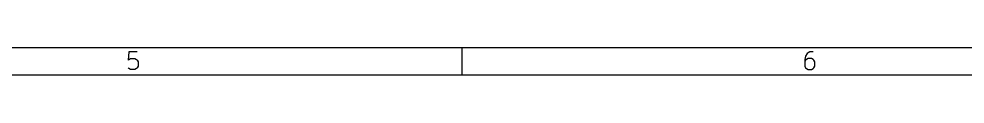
# Model space of a CAD drawing. Extents: x 10 to 584, y -410 to -10.
# Drawn here: x 227.3 to 297.2, y -12 to -10 of the extents above; entities that cross this region are included whole.
import ezdxf

# ---------------------------------------------------------------- set-up
doc = ezdxf.new("R2010")
doc.units = 0
doc.layers.add('BLACK', color=7, linetype='CONTINUOUS')

msp = doc.modelspace()

# ---------------------------------------------------------------- linework, layer by layer
at = {"layer": 'BLACK', "linetype": 'CONTINUOUS'}
for p, q in [((584.004, -10), (10, -10)), ((235.385, -10.2881), (235.323, -10.9071)), ((236.004, -10.2881), (235.385, -10.2881)), ((260, -12), (260, -10)), ((285.508, -10.4119), (285.385, -10.5976)), ((285.57, -10.35), (285.508, -10.4119)), ((285.694, -10.2881), (285.57, -10.35)), ((285.942, -10.2881), (285.694, -10.2881)), ((235.323, -10.9071), (235.385, -10.8452)), ((235.385, -10.8452), (235.508, -10.7833)), ((235.508, -10.7833), (235.818, -10.7833)), ((235.818, -10.7833), (235.942, -10.8452)), ((235.942, -10.8452), (236.004, -10.9071)), ((236.004, -10.9071), (236.065, -11.031)), ((236.065, -11.031), (236.065, -11.3405)), ((285.385, -10.5976), (285.323, -10.8452)), ((285.323, -10.8452), (285.323, -11.3405)), ((285.385, -10.9071), (285.323, -11.031)), ((285.446, -10.8452), (285.385, -10.9071)), ((285.57, -10.7833), (285.446, -10.8452)), ((285.818, -10.7833), (285.57, -10.7833)), ((285.942, -10.8452), (285.818, -10.7833)), ((286.004, -10.9071), (285.942, -10.8452)), ((286.065, -11.031), (286.004, -10.9071)), ((286.065, -11.3405), (286.065, -11.031)), ((235.385, -11.5262), (235.323, -11.4643)), ((235.508, -11.5881), (235.385, -11.5262)), ((235.818, -11.5881), (235.508, -11.5881)), ((235.942, -11.5262), (235.818, -11.5881)), ((236.004, -11.4643), (235.942, -11.5262)), ((236.065, -11.3405), (236.004, -11.4643)), ((285.323, -11.3405), (285.385, -11.4643)), ((285.385, -11.4643), (285.446, -11.5262)), ((285.446, -11.5262), (285.57, -11.5881)), ((285.57, -11.5881), (285.818, -11.5881)), ((285.818, -11.5881), (285.942, -11.5262)), ((285.942, -11.5262), (286.004, -11.4643)), ((286.004, -11.4643), (286.065, -11.3405)), ((582.004, -12), (12, -12))]:
    msp.add_line(p, q, dxfattribs=at)

doc.saveas('drawing.dxf')
